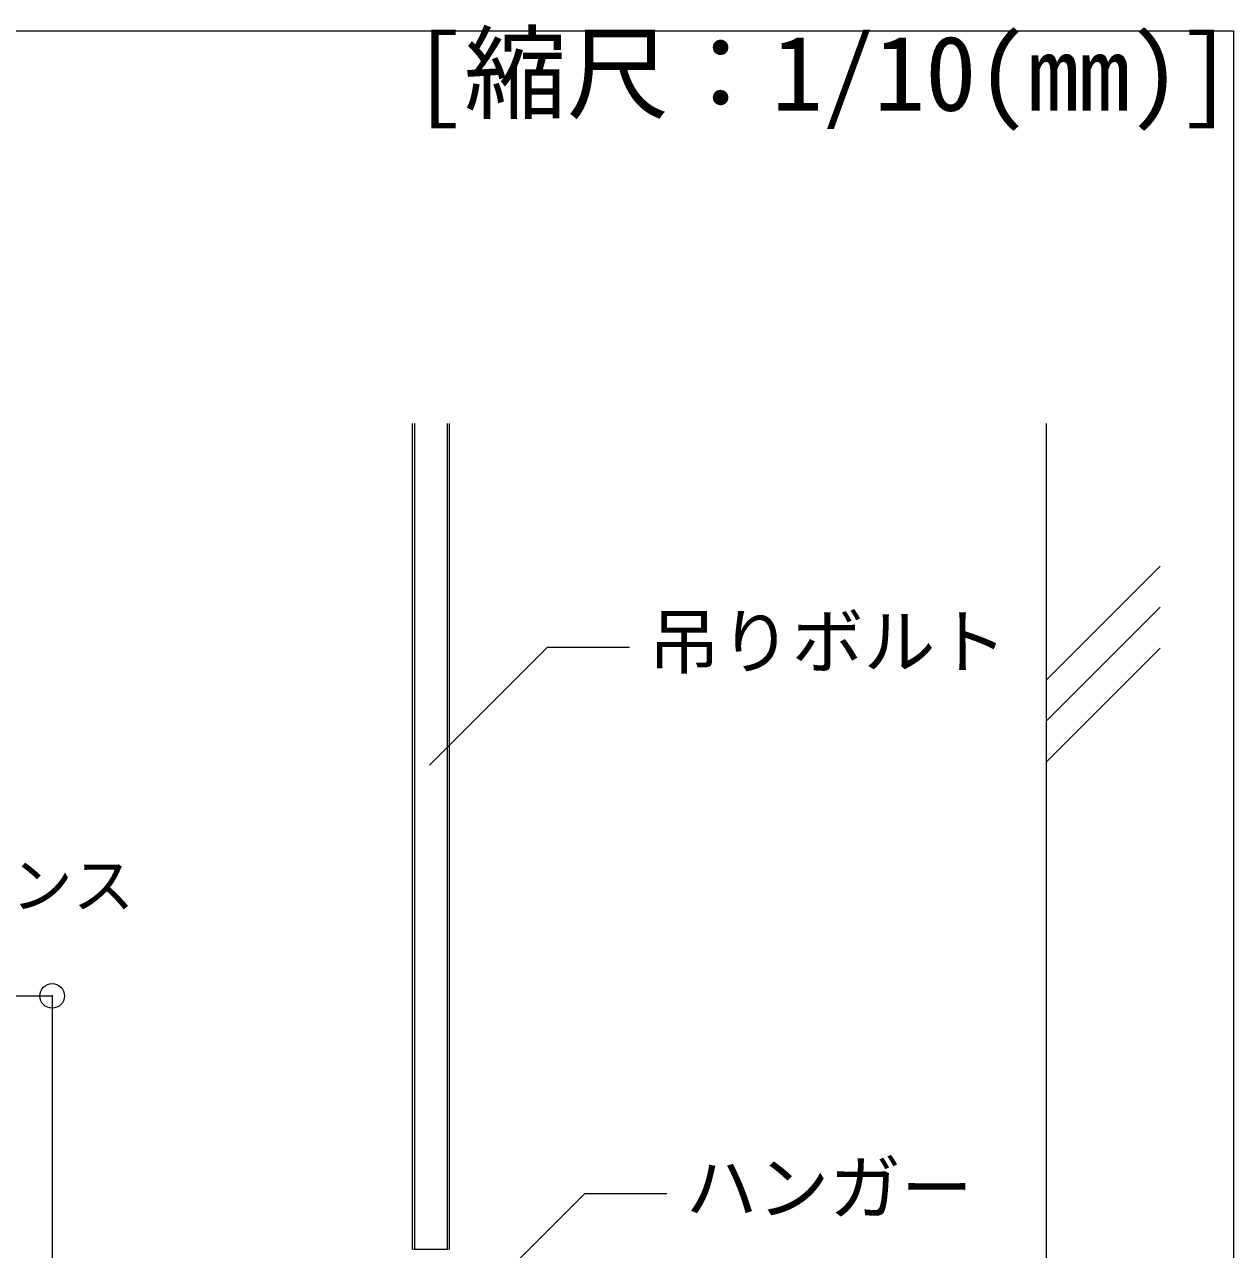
# Model space of a CAD drawing. Units: millimetres on the paper, enlarged 40 times, with parts at other scales. Extents: x -7800 to 7800, y -5387 to 5300.
# Drawn here: x 3282 to 4460, y -3305 to -2110 of the extents above; entities that cross this region are included whole.
import ezdxf
from ezdxf.enums import TextEntityAlignment as Align

# ---------------------------------------------------------------- set-up
doc = ezdxf.new("R2010")
doc.units = ezdxf.units.MM
doc.header["$LTSCALE"] = 40
doc.header["$PDMODE"] = 32
doc.header["$PDSIZE"] = 24
doc.linetypes.add('DASHED1', pattern=[1.8, 1.2, -0.6])
for name, color, linetype, lineweight in [('4-1_吊り材', 7, 'Continuous', 18), ('4-5_寸法', 4, 'Continuous', 9), ('4-6_文字', 7, 'Continuous', 18), ('4-9_躯体他', 4, 'DASHED1', 9), ('F-3_野縁', 3, 'Continuous', 18)]:
    doc.layers.add(name, color=color, linetype=linetype, lineweight=lineweight)
doc.layers.add('F-6_文字', color=7, linetype='Continuous')
doc.styles.add('ＭＳ ゴシック', font='')
doc.styles.get('ＭＳ ゴシック').set_extended_font_data('MS Gothic')

msp = doc.modelspace()

# ---------------------------------------------------------------- linework, layer by layer
at = {"layer": '4-1_吊り材'}
for p, q in [((3659.78, -3304.68), (3659.78, -2498.82)), ((3662.03, -3304.68), (3662.03, -2498.82)), ((3693.53, -2498.82), (3693.53, -3304.68)), ((3695.78, -2498.82), (3695.78, -3304.68)), ((3694.58, -3304.68), (3660.98, -3304.68))]:
    msp.add_line(p, q, dxfattribs=at)
at = {"layer": '4-5_寸法'}
msp.add_lwpolyline([(3108.53, -3057.34), (3308.53, -3057.34), (3308.53, -3510.53)], dxfattribs=at)
at = {"layer": '4-5_寸法', "color": 7}
msp.add_point((3308.53, -3057.34), dxfattribs=at)
at = {"layer": '4-6_文字'}
for points in [[(3676.42, -2832.23), (3791.39, -2717.26), (3871.39, -2717.26)], [(3681.89, -3395.97), (3827.86, -3250), (3907.86, -3250)]]:
    msp.add_lwpolyline(points, dxfattribs=at)
at = {"layer": '4-9_躯体他', "linetype": 'Continuous'}
for p, q in [((4277.78, -2498.82), (4277.78, -3965.63)), ((4277.78, -2749.25), (4388.81, -2638.22)), ((4277.78, -2789.25), (4388.81, -2678.22)), ((4277.78, -2829.25), (4388.81, -2718.22))]:
    msp.add_line(p, q, dxfattribs=at)
at = {"layer": 'F-3_野縁'}
for p, q in [((80, -2115.96), (4460.41, -2115.96)), ((4460.41, -2115.96), (4460.41, -4500))]:
    msp.add_line(p, q, dxfattribs=at)

# ---------------------------------------------------------------- texts
at = {"layer": '4-5_寸法', "style": 'ＭＳ ゴシック'}
msp.add_text('クリアランス', height=43.99, dxfattribs=at).set_placement((3028.53, -2984.61), align=Align.BOTTOM_LEFT)
at = {"layer": '4-6_文字', "style": 'ＭＳ ゴシック'}
for s, p in [('吊りボルト', (3889.68, -2752.64)), ('ハンガー', (3926.15, -3285.38))]:
    msp.add_text(s, height=51.32, dxfattribs=at).set_placement(p, align=Align.BOTTOM_LEFT)
at = {"layer": 'F-6_文字', "style": 'ＭＳ ゴシック'}
msp.add_text('[縮尺：1/10(mm)]', height=73.31, dxfattribs=at).set_placement((3660.41, -2215.96), align=Align.BOTTOM_LEFT)

doc.saveas('drawing.dxf')
